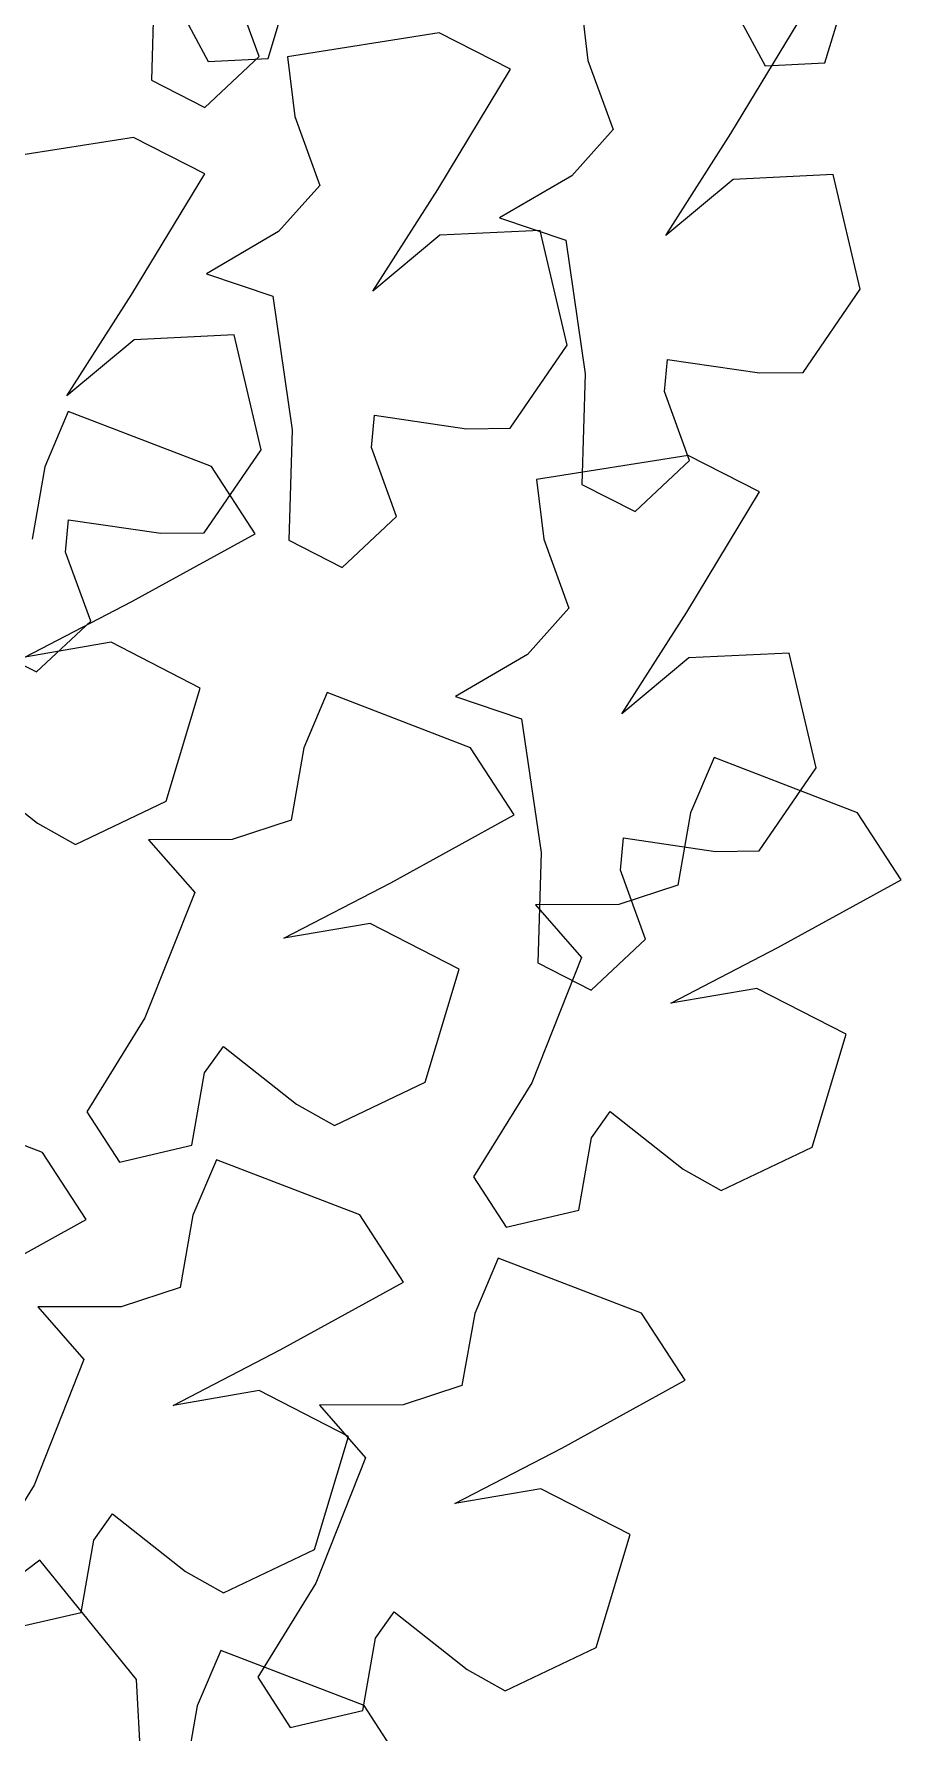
# Model space of a CAD drawing. Header units: millimetres. Extents: x 441156 to 441876, y 4514765 to 4515211.
# Drawn here: x 441442.396 to 441442.949, y 4514835.033 to 4514836.116 of the extents above; entities that cross this region are included whole.
import ezdxf

# ---------------------------------------------------------------- set-up
doc = ezdxf.new("R2010")
doc.units = ezdxf.units.MM
doc.layers.add('01_piscinas', color=254, linetype='Continuous')

msp = doc.modelspace()

# ---------------------------------------------------------------- linework, layer by layer
at = {"layer": '01_piscinas'}
for p, q in [((441442.47293365, 4514836.15672818, 0.00000053), (441442.47082508, 4514836.08627455, 0.00000053)), ((441442.4737219, 4514836.16023774, 0.00000053), (441442.50712264, 4514836.09816882, 0.00000053)), ((441442.82910443, 4514836.1574379, 0.00000053), (441442.86250517, 4514836.09536897, 0.00000053)), ((441442.53952945, 4514836.10142806, 0.00000053), (441442.52353261, 4514836.14541844, 0.00000053)), ((441442.5452624, 4514836.10017303, 0.00000053), (441442.55904562, 4514836.14564434, 0.00000053)), ((441442.90064493, 4514836.09737319, 0.00000053), (441442.91442814, 4514836.14284449, 0.00000053)), ((441442.74480165, 4514836.13683446, 0.00000053), (441442.74946771, 4514836.09877259, 0.00000053)), ((441442.8406238, 4514836.05218523, 0.00000053), (441442.8871267, 4514836.12895217, 0.00000053)), ((441442.65452933, 4514836.11649861, 0.00000053), (441442.55774725, 4514836.10118368, 0.00000053)), ((441442.7000723, 4514836.09330139, 0.00000053), (441442.65452933, 4514836.11649861, 0.00000053)), ((441442.50485718, 4514836.06894037, 0.00000053), (441442.53952945, 4514836.10142806, 0.00000053)), ((441442.50712264, 4514836.09816882, 0.00000053), (441442.5452624, 4514836.10017303, 0.00000053)), ((441442.55774725, 4514836.10118368, 0.00000053), (441442.56241331, 4514836.06312182, 0.00000053)), ((441442.6535694, 4514836.01653446, 0.00000053), (441442.7000723, 4514836.09330139, 0.00000053)), ((441442.74946771, 4514836.09877259, 0.00000053), (441442.76546456, 4514836.05478222, 0.00000053)), ((441442.86250517, 4514836.09536897, 0.00000053), (441442.90064493, 4514836.09737319, 0.00000053)), ((441442.47082508, 4514836.08627455, 0.00000053), (441442.50485718, 4514836.06894037, 0.00000053)), ((441442.56241331, 4514836.06312182, 0.00000053), (441442.57841016, 4514836.01913145, 0.00000053)), ((441442.45933338, 4514836.04979595, 0.00000053), (441442.36255129, 4514836.03448103, 0.00000053)), ((441442.50487634, 4514836.02659874, 0.00000053), (441442.45933338, 4514836.04979595, 0.00000053)), ((441442.76546456, 4514836.05478222, 0.00000053), (441442.73907571, 4514836.02530674, 0.00000053)), ((441442.7991769, 4514835.98730576, 0.00000053), (441442.8406238, 4514836.05218523, 0.00000053)), ((441442.45837344, 4514835.9498318, 0.00000053), (441442.50487634, 4514836.02659874, 0.00000053)), ((441442.73907571, 4514836.02530674, 0.00000053), (441442.69296275, 4514835.99848914, 0.00000053)), ((441442.84206243, 4514836.02299862, 0.00000053), (441442.7991769, 4514835.98730576, 0.00000053)), ((441442.90596105, 4514836.0261372, 0.00000053), (441442.84206243, 4514836.02299862, 0.00000053)), ((441442.92321645, 4514835.95289474, 0.00000053), (441442.90596105, 4514836.0261372, 0.00000053)), ((441442.57841016, 4514836.01913145, 0.00000053), (441442.55202131, 4514835.98965597, 0.00000053)), ((441442.61212249, 4514835.95165499, 0.00000053), (441442.6535694, 4514836.01653446, 0.00000053)), ((441442.71890665, 4514835.99048643, 0.00000053), (441442.65500803, 4514835.98734785, 0.00000053)), ((441442.69296275, 4514835.99848914, 0.00000053), (441442.73527828, 4514835.98416718, 0.00000053)), ((441442.73616205, 4514835.91724396, 0.00000053), (441442.71890665, 4514835.99048643, 0.00000053)), ((441442.55202131, 4514835.98965597, 0.00000053), (441442.50590834, 4514835.96283836, 0.00000053)), ((441442.65500803, 4514835.98734785, 0.00000053), (441442.61212249, 4514835.95165499, 0.00000053)), ((441442.73527828, 4514835.98416718, 0.00000053), (441442.74772792, 4514835.89890978, 0.00000053)), ((441442.50590834, 4514835.96283836, 0.00000053), (441442.54822387, 4514835.9485164, 0.00000053)), ((441442.41692654, 4514835.88495233, 0.00000053), (441442.45837344, 4514835.9498318, 0.00000053)), ((441442.54822387, 4514835.9485164, 0.00000053), (441442.56067352, 4514835.863259, 0.00000053)), ((441442.88682554, 4514835.89990274, 0.00000053), (441442.92321645, 4514835.95289474, 0.00000053)), ((441442.45981207, 4514835.92064519, 0.00000053), (441442.41692654, 4514835.88495233, 0.00000053)), ((441442.52371069, 4514835.92378378, 0.00000053), (441442.45981207, 4514835.92064519, 0.00000053)), ((441442.54096609, 4514835.85054131, 0.00000053), (441442.52371069, 4514835.92378378, 0.00000053)), ((441442.69977114, 4514835.86425197, 0.00000053), (441442.73616205, 4514835.91724396, 0.00000053)), ((441442.79832688, 4514835.88760004, 0.00000053), (441442.8002256, 4514835.90816982, 0.00000053)), ((441442.8002256, 4514835.90816982, 0.00000053), (441442.85899807, 4514835.89961387, 0.00000053)), ((441442.74772792, 4514835.89890978, 0.00000053), (441442.74561935, 4514835.82845614, 0.00000053)), ((441442.85899807, 4514835.89961387, 0.00000053), (441442.88682554, 4514835.89990274, 0.00000053)), ((441442.81432372, 4514835.84360966, 0.00000053), (441442.79832688, 4514835.88760004, 0.00000053)), ((441442.41776492, 4514835.87491557, 0.00000053), (441442.40277492, 4514835.83962, 0.00000053)), ((441442.50923813, 4514835.83978764, 0.00000053), (441442.41776492, 4514835.87491557, 0.00000053)), ((441442.61127247, 4514835.85194926, 0.00000053), (441442.61317119, 4514835.87251905, 0.00000053)), ((441442.61317119, 4514835.87251905, 0.00000053), (441442.67194366, 4514835.8639631, 0.00000053)), ((441442.56067352, 4514835.863259, 0.00000053), (441442.55856494, 4514835.79280537, 0.00000053)), ((441442.67194366, 4514835.8639631, 0.00000053), (441442.69977114, 4514835.86425197, 0.00000053)), ((441442.50457518, 4514835.79754931, 0.00000053), (441442.54096609, 4514835.85054131, 0.00000053)), ((441442.62726932, 4514835.80795889, 0.00000053), (441442.61127247, 4514835.85194926, 0.00000053)), ((441442.40277492, 4514835.83962, 0.00000053), (441442.39463341, 4514835.79352479, 0.00000053)), ((441442.53708089, 4514835.79692678, 0.00000053), (441442.50923813, 4514835.83978764, 0.00000053)), ((441442.81344403, 4514835.8468385, 0.00000053), (441442.71666194, 4514835.83152358, 0.00000053)), ((441442.77965145, 4514835.81112196, 0.00000053), (441442.81432372, 4514835.84360966, 0.00000053)), ((441442.85898699, 4514835.82364129, 0.00000053), (441442.81344403, 4514835.8468385, 0.00000053)), ((441442.71666194, 4514835.83152358, 0.00000053), (441442.721328, 4514835.79346172, 0.00000053)), ((441442.74561935, 4514835.82845614, 0.00000053), (441442.77965145, 4514835.81112196, 0.00000053)), ((441442.8124841, 4514835.74687435, 0.00000053), (441442.85898699, 4514835.82364129, 0.00000053)), ((441442.59259705, 4514835.77547119, 0.00000053), (441442.62726932, 4514835.80795889, 0.00000053)), ((441442.41607652, 4514835.78524661, 0.00000053), (441442.41797524, 4514835.80581639, 0.00000053)), ((441442.41797524, 4514835.80581639, 0.00000053), (441442.47674771, 4514835.79726045, 0.00000053)), ((441442.45842473, 4514835.75369611, 0.00000053), (441442.53708089, 4514835.79692678, 0.00000053)), ((441442.47674771, 4514835.79726045, 0.00000053), (441442.50457518, 4514835.79754931, 0.00000053)), ((441442.43207336, 4514835.74125623, 0.00000053), (441442.41607652, 4514835.78524661, 0.00000053)), ((441442.55856494, 4514835.79280537, 0.00000053), (441442.59259705, 4514835.77547119, 0.00000053)), ((441442.721328, 4514835.79346172, 0.00000053), (441442.73732485, 4514835.74947134, 0.00000053)), ((441442.39009092, 4514835.7182323, 0.00000053), (441442.45842473, 4514835.75369611, 0.00000053)), ((441442.73732485, 4514835.74947134, 0.00000053), (441442.710936, 4514835.71999586, 0.00000053)), ((441442.77103719, 4514835.68199488, 0.00000053), (441442.8124841, 4514835.74687435, 0.00000053)), ((441442.39740109, 4514835.70876853, 0.00000053), (441442.43207336, 4514835.74125623, 0.00000053)), ((441442.36336899, 4514835.72610271, 0.00000053), (441442.39740109, 4514835.70876853, 0.00000053)), ((441442.44507731, 4514835.72770045, 0.00000053), (441442.39009092, 4514835.7182323, 0.00000053)), ((441442.50198444, 4514835.69846924, 0.00000053), (441442.44507731, 4514835.72770045, 0.00000053)), ((441442.710936, 4514835.71999586, 0.00000053), (441442.66482304, 4514835.69317826, 0.00000053)), ((441442.87782134, 4514835.72082633, 0.00000053), (441442.81392272, 4514835.71768774, 0.00000053)), ((441442.89507675, 4514835.64758386, 0.00000053), (441442.87782134, 4514835.72082633, 0.00000053)), ((441442.81392272, 4514835.71768774, 0.00000053), (441442.77103719, 4514835.68199488, 0.00000053)), ((441442.48030682, 4514835.6264117, 0.00000053), (441442.50198444, 4514835.69846924, 0.00000053)), ((441442.58308274, 4514835.69557056, 0.00000053), (441442.56809274, 4514835.66027499, 0.00000053)), ((441442.67455595, 4514835.66044263, 0.00000053), (441442.58308274, 4514835.69557056, 0.00000053)), ((441442.66482304, 4514835.69317826, 0.00000053), (441442.70713857, 4514835.6788563, 0.00000053)), ((441442.70713857, 4514835.6788563, 0.00000053), (441442.71958821, 4514835.5935989, 0.00000053)), ((441442.56809274, 4514835.66027499, 0.00000053), (441442.55995122, 4514835.61417978, 0.00000053)), ((441442.70239871, 4514835.61758177, 0.00000053), (441442.67455595, 4514835.66044263, 0.00000053)), ((441442.35143115, 4514835.64917421, 0.00000053), (441442.39805163, 4514835.61237831, 0.00000053)), ((441442.82995849, 4514835.65412148, 0.00000053), (441442.81496849, 4514835.61882591, 0.00000053)), ((441442.9214317, 4514835.61899355, 0.00000053), (441442.82995849, 4514835.65412148, 0.00000053)), ((441442.85868583, 4514835.59459186, 0.00000053), (441442.89507675, 4514835.64758386, 0.00000053)), ((441442.42229536, 4514835.59871474, 0.00000053), (441442.48030682, 4514835.6264117, 0.00000053)), ((441442.39805163, 4514835.61237831, 0.00000053), (441442.42229536, 4514835.59871474, 0.00000053)), ((441442.55995122, 4514835.61417978, 0.00000053), (441442.52236008, 4514835.60184769, 0.00000053)), ((441442.62374255, 4514835.5743511, 0.00000053), (441442.70239871, 4514835.61758177, 0.00000053)), ((441442.81496849, 4514835.61882591, 0.00000053), (441442.80682698, 4514835.5727307, 0.00000053)), ((441442.94927446, 4514835.57613269, 0.00000053), (441442.9214317, 4514835.61899355, 0.00000053)), ((441442.52236008, 4514835.60184769, 0.00000053), (441442.46901627, 4514835.60167945, 0.00000053)), ((441442.46901627, 4514835.60167945, 0.00000053), (441442.49850162, 4514835.5681185, 0.00000053)), ((441442.77018717, 4514835.58228916, 0.00000053), (441442.77208589, 4514835.60285894, 0.00000053)), ((441442.77208589, 4514835.60285894, 0.00000053), (441442.83085836, 4514835.594303, 0.00000053)), ((441442.71958821, 4514835.5935989, 0.00000053), (441442.71747964, 4514835.52314527, 0.00000053)), ((441442.83085836, 4514835.594303, 0.00000053), (441442.85868583, 4514835.59459186, 0.00000053)), ((441442.78618401, 4514835.53829878, 0.00000053), (441442.77018717, 4514835.58228916, 0.00000053)), ((441442.49850162, 4514835.5681185, 0.00000053), (441442.46665462, 4514835.48805861, 0.00000053)), ((441442.55540874, 4514835.53888729, 0.00000053), (441442.62374255, 4514835.5743511, 0.00000053)), ((441442.80682698, 4514835.5727307, 0.00000053), (441442.76923583, 4514835.56039861, 0.00000053)), ((441442.8706183, 4514835.53290202, 0.00000053), (441442.94927446, 4514835.57613269, 0.00000053)), ((441442.76923583, 4514835.56039861, 0.00000053), (441442.71589203, 4514835.56023037, 0.00000053)), ((441442.71589203, 4514835.56023037, 0.00000053), (441442.74537737, 4514835.52666942, 0.00000053)), ((441442.61039513, 4514835.54835544, 0.00000053), (441442.55540874, 4514835.53888729, 0.00000053)), ((441442.66730225, 4514835.51912423, 0.00000053), (441442.61039513, 4514835.54835544, 0.00000053)), ((441442.75151174, 4514835.50581108, 0.00000053), (441442.78618401, 4514835.53829878, 0.00000053)), ((441442.74537737, 4514835.52666942, 0.00000053), (441442.71353038, 4514835.44660952, 0.00000053)), ((441442.80228449, 4514835.49743821, 0.00000053), (441442.8706183, 4514835.53290202, 0.00000053)), ((441442.64562463, 4514835.44706669, 0.00000053), (441442.66730225, 4514835.51912423, 0.00000053)), ((441442.71747964, 4514835.52314527, 0.00000053), (441442.75151174, 4514835.50581108, 0.00000053)), ((441442.85727088, 4514835.50690636, 0.00000053), (441442.80228449, 4514835.49743821, 0.00000053)), ((441442.91417801, 4514835.47767514, 0.00000053), (441442.85727088, 4514835.50690636, 0.00000053)), ((441442.46665462, 4514835.48805861, 0.00000053), (441442.42960173, 4514835.42809826, 0.00000053)), ((441442.89250039, 4514835.4056176, 0.00000053), (441442.91417801, 4514835.47767514, 0.00000053)), ((441442.50481974, 4514835.45296461, 0.00000053), (441442.51674897, 4514835.4698292, 0.00000053)), ((441442.51674897, 4514835.4698292, 0.00000053), (441442.56336945, 4514835.4330333, 0.00000053)), ((441442.49667822, 4514835.4068694, 0.00000053), (441442.50481974, 4514835.45296461, 0.00000053)), ((441442.58761318, 4514835.41936973, 0.00000053), (441442.64562463, 4514835.44706669, 0.00000053)), ((441442.71353038, 4514835.44660952, 0.00000053), (441442.67647748, 4514835.38664918, 0.00000053)), ((441442.40141033, 4514835.40225272, 0.00000053), (441442.30993712, 4514835.43738065, 0.00000053)), ((441442.42960173, 4514835.42809826, 0.00000053), (441442.45040731, 4514835.39607036, 0.00000053)), ((441442.56336945, 4514835.4330333, 0.00000053), (441442.58761318, 4514835.41936973, 0.00000053)), ((441442.75169549, 4514835.41151552, 0.00000053), (441442.76362472, 4514835.42838012, 0.00000053)), ((441442.76362472, 4514835.42838012, 0.00000053), (441442.8102452, 4514835.39158422, 0.00000053)), ((441442.45040731, 4514835.39607036, 0.00000053), (441442.49667822, 4514835.4068694, 0.00000053)), ((441442.74355398, 4514835.36542032, 0.00000053), (441442.75169549, 4514835.41151552, 0.00000053)), ((441442.83448893, 4514835.37792065, 0.00000053), (441442.89250039, 4514835.4056176, 0.00000053)), ((441442.42925309, 4514835.35939186, 0.00000053), (441442.40141033, 4514835.40225272, 0.00000053)), ((441442.51233311, 4514835.39754887, 0.00000053), (441442.4973431, 4514835.3622533, 0.00000053)), ((441442.60380631, 4514835.36242094, 0.00000053), (441442.51233311, 4514835.39754887, 0.00000053)), ((441442.67647748, 4514835.38664918, 0.00000053), (441442.69728306, 4514835.35462128, 0.00000053)), ((441442.8102452, 4514835.39158422, 0.00000053), (441442.83448893, 4514835.37792065, 0.00000053)), ((441442.4973431, 4514835.3622533, 0.00000053), (441442.48920159, 4514835.31615809, 0.00000053)), ((441442.63164907, 4514835.31956008, 0.00000053), (441442.60380631, 4514835.36242094, 0.00000053)), ((441442.69728306, 4514835.35462128, 0.00000053), (441442.74355398, 4514835.36542032, 0.00000053)), ((441442.35059693, 4514835.31616119, 0.00000053), (441442.42925309, 4514835.35939186, 0.00000053)), ((441442.69215236, 4514835.33489614, 0.00000053), (441442.67716236, 4514835.29960057, 0.00000053)), ((441442.78362557, 4514835.29976821, 0.00000053), (441442.69215236, 4514835.33489614, 0.00000053)), ((441442.55299291, 4514835.27632941, 0.00000053), (441442.63164907, 4514835.31956008, 0.00000053)), ((441442.48920159, 4514835.31615809, 0.00000053), (441442.45161044, 4514835.303826, 0.00000053)), ((441442.45161044, 4514835.303826, 0.00000053), (441442.39826664, 4514835.30365776, 0.00000053)), ((441442.39826664, 4514835.30365776, 0.00000053), (441442.42775198, 4514835.27009681, 0.00000053)), ((441442.67716236, 4514835.29960057, 0.00000053), (441442.66902084, 4514835.25350536, 0.00000053)), ((441442.81146832, 4514835.25690735, 0.00000053), (441442.78362557, 4514835.29976821, 0.00000053)), ((441442.48465911, 4514835.24086559, 0.00000053), (441442.55299291, 4514835.27632941, 0.00000053)), ((441442.42775198, 4514835.27009681, 0.00000053), (441442.39590499, 4514835.19003692, 0.00000053)), ((441442.73281216, 4514835.21367668, 0.00000053), (441442.81146832, 4514835.25690735, 0.00000053)), ((441442.5396455, 4514835.25033375, 0.00000053), (441442.48465911, 4514835.24086559, 0.00000053)), ((441442.59655262, 4514835.22110253, 0.00000053), (441442.5396455, 4514835.25033375, 0.00000053)), ((441442.66902084, 4514835.25350536, 0.00000053), (441442.63142969, 4514835.24117327, 0.00000053)), ((441442.63142969, 4514835.24117327, 0.00000053), (441442.57808589, 4514835.24100503, 0.00000053)), ((441442.57808589, 4514835.24100503, 0.00000053), (441442.60757123, 4514835.20744408, 0.00000053)), ((441442.574875, 4514835.14904499, 0.00000053), (441442.59655262, 4514835.22110253, 0.00000053)), ((441442.66447836, 4514835.17821287, 0.00000053), (441442.73281216, 4514835.21367668, 0.00000053)), ((441442.60757123, 4514835.20744408, 0.00000053), (441442.57572424, 4514835.12738419, 0.00000053)), ((441442.39590499, 4514835.19003692, 0.00000053), (441442.3588521, 4514835.13007656, 0.00000053)), ((441442.71946475, 4514835.18768102, 0.00000053), (441442.66447836, 4514835.17821287, 0.00000053)), ((441442.77637187, 4514835.15844981, 0.00000053), (441442.71946475, 4514835.18768102, 0.00000053)), ((441442.4340701, 4514835.15494291, 0.00000053), (441442.44599933, 4514835.17180751, 0.00000053)), ((441442.44599933, 4514835.17180751, 0.00000053), (441442.49261981, 4514835.13501161, 0.00000053)), ((441442.75469425, 4514835.08639226, 0.00000053), (441442.77637187, 4514835.15844981, 0.00000053)), ((441442.42592859, 4514835.10884771, 0.00000053), (441442.4340701, 4514835.15494291, 0.00000053)), ((441442.51686354, 4514835.12134804, 0.00000053), (441442.574875, 4514835.14904499, 0.00000053)), ((441442.39967597, 4514835.14216437, 0.00000053), (441442.36904646, 4514835.11909251, 0.00000053)), ((441442.46133012, 4514835.06600608, 0.00000053), (441442.39967597, 4514835.14216437, 0.00000053)), ((441442.49261981, 4514835.13501161, 0.00000053), (441442.51686354, 4514835.12134804, 0.00000053)), ((441442.57572424, 4514835.12738419, 0.00000053), (441442.53867135, 4514835.06742384, 0.00000053)), ((441442.37965768, 4514835.09804867, 0.00000053), (441442.42592859, 4514835.10884771, 0.00000053)), ((441442.61388935, 4514835.09229019, 0.00000053), (441442.62581858, 4514835.10915478, 0.00000053)), ((441442.62581858, 4514835.10915478, 0.00000053), (441442.67243906, 4514835.07235888, 0.00000053)), ((441442.60574784, 4514835.04619498, 0.00000053), (441442.61388935, 4514835.09229019, 0.00000053)), ((441442.51512722, 4514835.08455902, 0.00000053), (441442.50013721, 4514835.04926345, 0.00000053)), ((441442.60660042, 4514835.04943109, 0.00000053), (441442.51512722, 4514835.08455902, 0.00000053)), ((441442.6966828, 4514835.05869531, 0.00000053), (441442.75469425, 4514835.08639226, 0.00000053)), ((441442.67243906, 4514835.07235888, 0.00000053), (441442.6966828, 4514835.05869531, 0.00000053)), ((441442.46401223, 4514835.01496611, 0.00000053), (441442.46133012, 4514835.06600608, 0.00000053)), ((441442.53867135, 4514835.06742384, 0.00000053), (441442.55947693, 4514835.03539594, 0.00000053)), ((441442.50013721, 4514835.04926345, 0.00000053), (441442.4919957, 4514835.00316824, 0.00000053)), ((441442.63444318, 4514835.00657023, 0.00000053), (441442.60660042, 4514835.04943109, 0.00000053)), ((441442.55947693, 4514835.03539594, 0.00000053), (441442.60574784, 4514835.04619498, 0.00000053))]:
    msp.add_line(p, q, dxfattribs=at)

doc.saveas('drawing.dxf')
